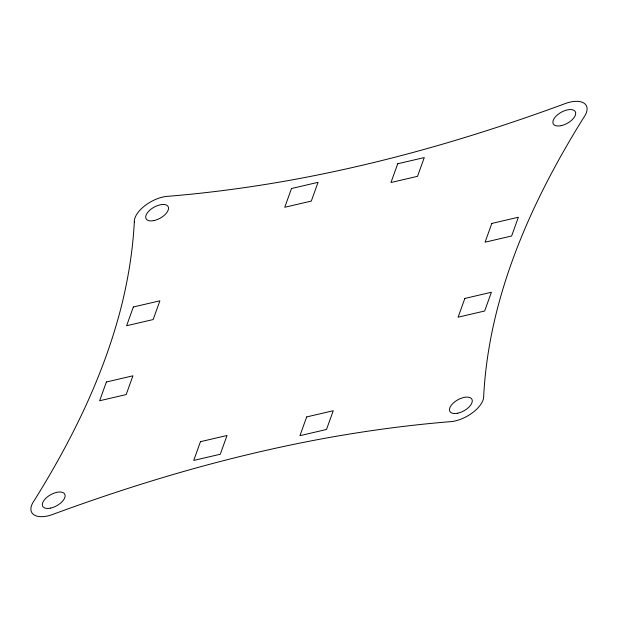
<?xml version="1.0" encoding="UTF-8"?>
<svg xmlns="http://www.w3.org/2000/svg" width="618" height="618" viewBox="0 0 618 618"><rect width="100%" height="100%" fill="white"/><g stroke="black" fill="none" stroke-linecap="round" stroke-linejoin="round"><path stroke-width="0.93" d="M134.307 222.094C132.839 249.989 128.436 277.675 121.754 304.782A1016.803 508.398 -29.1 0 1 84.187 409.263C69.479 440.773 52.553 471.21 34.129 500.696A25.168 12.584 -29.1 0 0 34.106 514.918A25.168 12.584 -29.1 0 0 54.662 513.72C96.833 498.224 139.521 484.126 182.712 471.743A1016.803 508.398 -29.1 0 1 330.653 437.258C369.904 430.313 409.448 425.053 449.17 421.762A25.168 12.584 -29.1 0 0 472.554 412.716A25.168 12.584 -29.1 0 0 483.693 395.906C485.161 368.011 489.564 340.325 496.246 313.218A1016.803 508.398 -29.1 0 1 533.813 208.737C548.521 177.227 565.447 146.79 583.871 117.304A25.168 12.584 -29.1 0 0 583.894 103.082A25.168 12.584 -29.1 0 0 563.338 104.28C521.167 119.776 478.479 133.874 435.288 146.257A1016.803 508.398 -29.1 0 1 287.347 180.742C248.096 187.687 208.552 192.947 168.83 196.238A25.168 12.584 -29.1 0 0 145.446 205.284A25.168 12.584 -29.1 0 0 134.307 222.094M106.373 382.001L99.629 400.758L126.18 394.562L132.924 375.814L106.373 382.001M133.341 306.991L126.597 325.748L153.156 319.552L159.9 300.804L133.341 306.991M200.471 441.677L193.728 460.425L220.286 454.238L227.022 435.489L200.471 441.677M291.503 188.521L284.759 207.269L311.31 201.082L318.054 182.325L291.503 188.521M306.69 416.918L299.946 435.675L326.497 429.479L333.241 410.731L306.69 416.918M397.714 163.762L390.978 182.511L417.529 176.323L424.272 157.575L397.714 163.762M464.844 298.448L458.1 317.196L484.659 311.009L491.403 292.252L464.844 298.448M491.82 223.438L485.076 242.186L511.627 235.999L518.371 217.242L491.82 223.438M561.198 125.655A12.584 6.296 -29.1 0 0 575.335 111.773A12.584 6.296 -29.1 0 0 556.293 115.914A12.584 6.296 -29.1 0 0 561.198 125.655M154.044 220.556A12.584 6.296 -29.1 0 0 168.173 206.675A12.584 6.296 -29.1 0 0 149.131 210.815A12.584 6.296 -29.1 0 0 154.044 220.556M50.653 508.096A12.584 6.296 -29.1 0 0 64.782 494.215A12.584 6.296 -29.1 0 0 45.74 498.355A12.584 6.296 -29.1 0 0 50.653 508.096M457.807 413.187A12.584 6.296 -29.1 0 0 471.936 399.305A12.584 6.296 -29.1 0 0 452.894 403.454A12.584 6.296 -29.1 0 0 457.807 413.187"/></g></svg>
